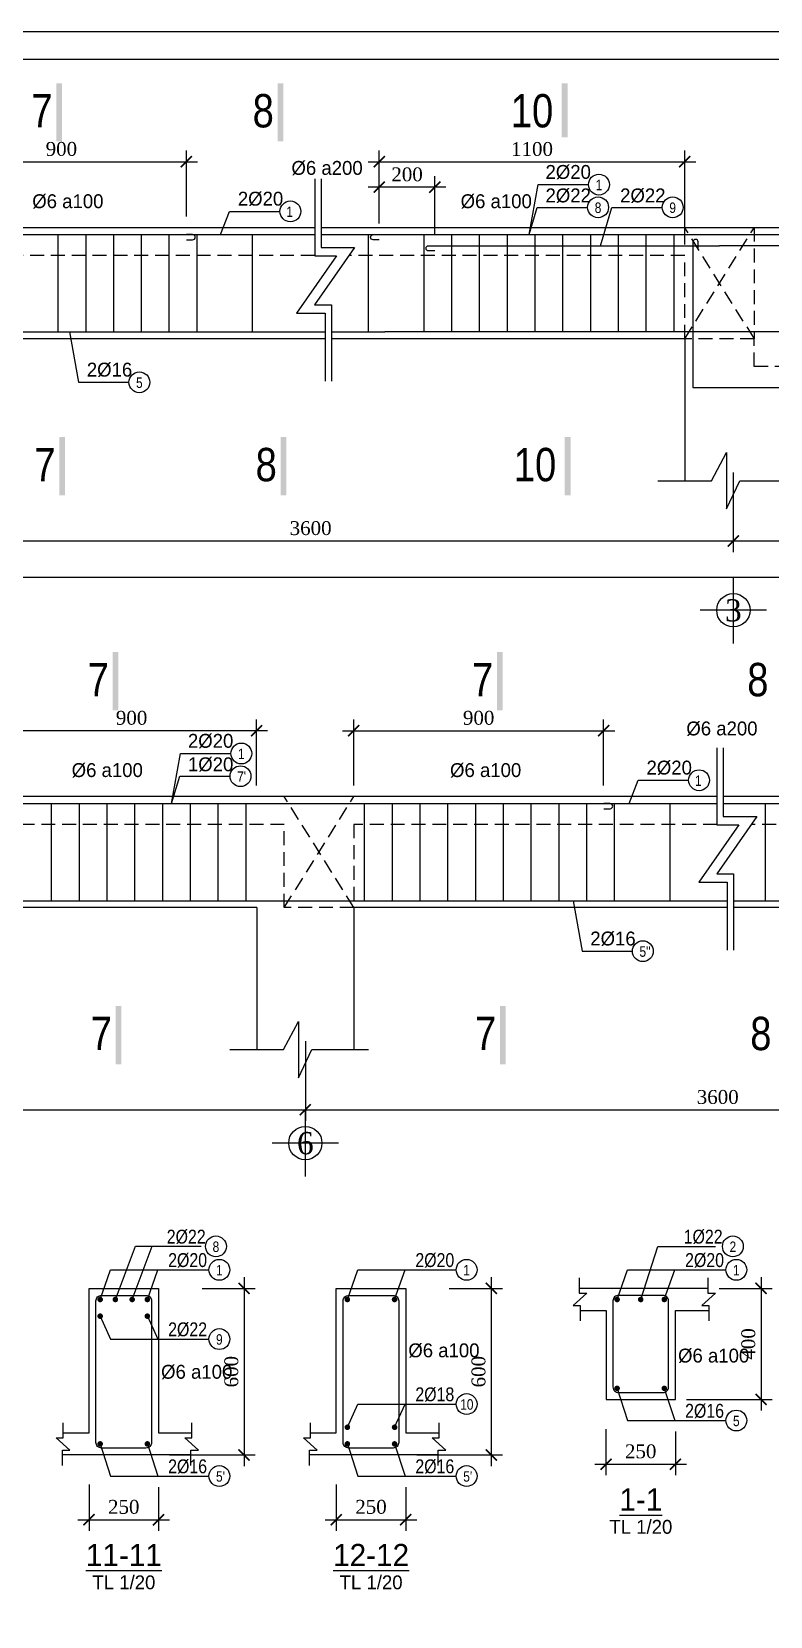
# Model space of a CAD drawing. Extents: x 394 to 4072, y -2056 to 755.
# Drawn here: x 2429.6 to 2562.6, y 467 to 752.3 of the extents above; entities that cross this region are included whole.
import ezdxf
from ezdxf.enums import TextEntityAlignment as Align

# ---------------------------------------------------------------- set-up
doc = ezdxf.new("R2010")
doc.units = 0
doc.header["$MEASUREMENT"] = 0
doc.linetypes.add('CENTER2', pattern=[1.125, 0.75, -0.125, 0.125, -0.125])
doc.linetypes.add('HIDDEN', pattern=[0.375, 0.25, -0.125])
doc.layers.get('0').update_dxf_attribs({"linetype": 'CONTINUOUS'})
doc.layers.get('DEFPOINTS').update_dxf_attribs({"linetype": 'CONTINUOUS'})
for name, color, linetype in [('cot', 8, 'CONTINUOUS'), ('DAI', 3, 'CONTINUOUS'), ('DIM', 1, 'CONTINUOUS'), ('DUT', 7, 'CENTER2'), ('MOTAAR', 1, 'CONTINUOUS'), ('TEXT', 7, 'CONTINUOUS'), ('THEP', 6, 'CONTINUOUS'), ('TU1', 9, 'CONTINUOUS'), ('TUONG', 7, 'CONTINUOUS')]:
    doc.layers.add(name, color=color, linetype=linetype)
doc.styles.add('DIM-NEW', font='')
doc.styles.add('style1', font='')
doc.styles.add('T1', font='romans.shx')
doc.styles.add('T2', font='')
doc.styles.get('DIM-NEW').set_extended_font_data('VNI-Helve-Condense')
doc.styles.get('style1').set_extended_font_data('VNI-Goudy')
doc.styles.get('T2').set_extended_font_data('VNI-Times')
doc.dimstyles.new('TL20', dxfattribs={"dimtxt": 2.5, "dimasz": 2, "dimexe": 2, "dimexo": 2, "dimgap": 1, "dimtad": 1, "dimdec": 0, "dimlfac": 20, "dimzin": 0, "dimdsep": 46, "dimtxsty": 'T2', "dimblk": 'ARCHTICK', "dimcen": 2.5, "dimdle": 2, "dimclrd": 1, "dimclre": 1, "dimclrt": 2, "dimadec": 0, "dimazin": 0, "dimtfac": 1, "dimtdec": 0, "dimtix": 1, "dimtofl": 0, "dimtmove": 0, "dimatfit": 0, "dimldrblk": 'ARCHTICK', "dimfxl": 1, "dimtolj": 1, "dimtzin": 0, "dimlwd": -1, "dimlwe": -1, "dimarcsym": 0})

# ---------------------------------------------------------------- blocks, each defined once
blk = doc.blocks.new('_ARCHTICK')
at = {"color": 0, "linetype": 'ByBlock', "const_width": 0.15}
blk.add_lwpolyline([(-0.5, -0.5), (0.5, 0.5)], dxfattribs=at)
blk = doc.blocks.new('*D39')
at = {"layer": 'cot', "color": 1, "transparency": 16777216}
for p, q in [((2532.97, 500.69), (2532.97, 492.36)), ((2545.47, 500.25), (2545.47, 492.36)), ((2530.97, 494.36), (2547.47, 494.36))]:
    blk.add_line(p, q, dxfattribs=at)
at = {"layer": 'DEFPOINTS', "color": 0, "transparency": 16777216}
for p in [(2532.97, 502.69), (2545.47, 502.25), (2545.47, 494.36)]:
    blk.add_point(p, dxfattribs=at)
at = {"layer": 'cot', "color": 1, "transparency": 16777216, "xscale": 2, "yscale": 2, "zscale": 2, "rotation": 180}
blk.add_blockref('_ARCHTICK', (2532.97, 494.36), dxfattribs=at)
at = {"layer": 'cot', "color": 1, "transparency": 16777216, "xscale": 2, "yscale": 2, "zscale": 2}
blk.add_blockref('_ARCHTICK', (2545.47, 494.36), dxfattribs=at)
at = {"layer": 'cot', "color": 2, "lineweight": -2, "transparency": 16777216, "insert": (2539.22, 496.66), "char_height": 2.5, "attachment_point": 5, "style": 'T2'}
blk.add_mtext('\\A1;250', dxfattribs=at)
blk = doc.blocks.new('*D37')
at = {"layer": 'cot', "color": 1, "transparency": 16777216}
for p, q in [((2560.89, 528.02), (2560.89, 504.02)), ((2553.33, 526.02), (2562.89, 526.02)), ((2547.47, 506.02), (2562.89, 506.02))]:
    blk.add_line(p, q, dxfattribs=at)
at = {"layer": 'DEFPOINTS', "color": 0, "transparency": 16777216}
for p in [(2551.33, 526.02), (2545.47, 506.02), (2560.89, 506.02)]:
    blk.add_point(p, dxfattribs=at)
at = {"layer": 'cot', "color": 1, "transparency": 16777216, "xscale": 2, "yscale": 2, "zscale": 2}
for p, rotation in [((2560.89, 526.02), 90), ((2560.89, 506.02), 270)]:
    blk.add_blockref('_ARCHTICK', p, dxfattribs=dict(at, rotation=rotation))
at = {"layer": 'cot', "color": 2, "lineweight": -2, "transparency": 16777216, "insert": (2558.61, 516.02), "char_height": 2.5, "attachment_point": 5, "rotation": 90, "style": 'T2'}
blk.add_mtext('\\A1;400', dxfattribs=at)
blk = doc.blocks.new('*D56')
at = {"layer": 'DEFPOINTS', "color": 0, "transparency": 16777216}
for p in [(2478.83, 572.51), (2627.35, 572.51), (2627.35, 558.18)]:
    blk.add_point(p, dxfattribs=at)
at = {"layer": 'TUONG', "color": 1, "transparency": 16777216}
for p, q in [((2478.83, 570.51), (2478.83, 556.18)), ((2627.35, 570.51), (2627.35, 556.18)), ((2476.83, 558.18), (2629.35, 558.18))]:
    blk.add_line(p, q, dxfattribs=at)
at = {"layer": 'TUONG', "color": 1, "transparency": 16777216, "xscale": 2, "yscale": 2, "zscale": 2, "rotation": 180}
blk.add_blockref('_ARCHTICK', (2478.83, 558.18), dxfattribs=at)
at = {"layer": 'TUONG', "color": 1, "transparency": 16777216, "xscale": 2, "yscale": 2, "zscale": 2}
blk.add_blockref('_ARCHTICK', (2627.35, 558.18), dxfattribs=at)
at = {"layer": 'TUONG', "color": 2, "transparency": 16777216, "insert": (2553.09, 560.47), "char_height": 2.5, "attachment_point": 5, "style": 'T2'}
blk.add_mtext('\\A1;3600', dxfattribs=at)
blk = doc.blocks.new('*D55')
at = {"layer": 'DEFPOINTS', "color": 0, "transparency": 16777216}
for p in [(2330.72, 572.51), (2478.83, 572.51), (2478.83, 558.18)]:
    blk.add_point(p, dxfattribs=at)
at = {"layer": 'TUONG', "color": 1, "transparency": 16777216}
for p, q in [((2330.72, 570.51), (2330.72, 556.18)), ((2478.83, 570.51), (2478.83, 556.18)), ((2328.72, 558.18), (2480.83, 558.18))]:
    blk.add_line(p, q, dxfattribs=at)
at = {"layer": 'TUONG', "color": 1, "transparency": 16777216, "xscale": 2, "yscale": 2, "zscale": 2, "rotation": 180}
blk.add_blockref('_ARCHTICK', (2330.72, 558.18), dxfattribs=at)
at = {"layer": 'TUONG', "color": 1, "transparency": 16777216, "xscale": 2, "yscale": 2, "zscale": 2}
blk.add_blockref('_ARCHTICK', (2478.83, 558.18), dxfattribs=at)
at = {"layer": 'TUONG', "color": 2, "transparency": 16777216, "insert": (2404.77, 560.47), "char_height": 2.5, "attachment_point": 5, "style": 'T2'}
blk.add_mtext('\\A1;3600', dxfattribs=at)
blk = doc.blocks.new('*D51')
at = {"layer": 'DEFPOINTS', "color": 0, "transparency": 16777216}
for p in [(2532.54, 626.45), (2487.54, 614.58), (2532.54, 614.58)]:
    blk.add_point(p, dxfattribs=at)
at = {"layer": 'TUONG', "color": 1, "transparency": 16777216}
for p, q in [((2487.54, 616.58), (2487.54, 628.45)), ((2532.54, 616.58), (2532.54, 628.45)), ((2485.54, 626.45), (2534.54, 626.45))]:
    blk.add_line(p, q, dxfattribs=at)
at = {"layer": 'TUONG', "color": 1, "transparency": 16777216, "xscale": 2, "yscale": 2, "zscale": 2, "rotation": 180}
blk.add_blockref('_ARCHTICK', (2487.54, 626.45), dxfattribs=at)
at = {"layer": 'TUONG', "color": 1, "transparency": 16777216, "xscale": 2, "yscale": 2, "zscale": 2}
blk.add_blockref('_ARCHTICK', (2532.54, 626.45), dxfattribs=at)
at = {"layer": 'TUONG', "color": 2, "transparency": 16777216, "insert": (2510.04, 628.75), "char_height": 2.5, "attachment_point": 5, "style": 'T2'}
blk.add_mtext('\\A1;900', dxfattribs=at)
blk = doc.blocks.new('*D50')
at = {"layer": 'DEFPOINTS', "color": 0, "transparency": 16777216}
for p in [(2425.04, 626.45), (2425.04, 614.58), (2470.04, 614.58)]:
    blk.add_point(p, dxfattribs=at)
at = {"layer": 'TUONG', "color": 1, "transparency": 16777216}
for p, q in [((2425.04, 616.58), (2425.04, 628.45)), ((2470.04, 616.58), (2470.04, 628.45)), ((2472.04, 626.45), (2423.04, 626.45))]:
    blk.add_line(p, q, dxfattribs=at)
at = {"layer": 'TUONG', "color": 1, "transparency": 16777216, "xscale": 2, "yscale": 2, "zscale": 2, "rotation": 180}
blk.add_blockref('_ARCHTICK', (2425.04, 626.45), dxfattribs=at)
at = {"layer": 'TUONG', "color": 1, "transparency": 16777216, "xscale": 2, "yscale": 2, "zscale": 2}
blk.add_blockref('_ARCHTICK', (2470.04, 626.45), dxfattribs=at)
at = {"layer": 'TUONG', "color": 2, "transparency": 16777216, "insert": (2447.54, 628.75), "char_height": 2.5, "attachment_point": 5, "style": 'T2'}
blk.add_mtext('\\A1;900', dxfattribs=at)
blk = doc.blocks.new('truc2')
at = {"layer": 'MOTAAR'}
for p, q in [((0, -15), (0, 0)), ((7.5, -7.5), (-7.5, -7.5))]:
    blk.add_line(p, q, dxfattribs=at)
blk.add_lwpolyline([(0, -3.5), (0, -1.84)], dxfattribs=at)
blk.add_circle((0, -7.5), 3.75, dxfattribs=at)
at = {"layer": 'TEXT', "style": 'T2'}
blk.add_attdef('1', text='', height=5, dxfattribs=at).set_placement((0, -7.5), align=Align.MIDDLE_CENTER)
blk = doc.blocks.new('*D81')
at = {"layer": 'DEFPOINTS', "color": 0, "transparency": 16777216}
for p in [(2261.42, 660.62), (2983.31, 660.62), (2983.31, 654.12)]:
    blk.add_point(p, dxfattribs=at)
at = {"layer": 'TUONG', "color": 1, "transparency": 16777216}
for p, q in [((2261.42, 658.62), (2261.42, 652.12)), ((2983.31, 658.62), (2983.31, 652.12)), ((2259.42, 654.12), (2985.31, 654.12))]:
    blk.add_line(p, q, dxfattribs=at)
at = {"layer": 'TUONG', "color": 1, "transparency": 16777216, "xscale": 2, "yscale": 2, "zscale": 2, "rotation": 180}
blk.add_blockref('_ARCHTICK', (2261.42, 654.12), dxfattribs=at)
at = {"layer": 'TUONG', "color": 1, "transparency": 16777216, "xscale": 2, "yscale": 2, "zscale": 2}
blk.add_blockref('_ARCHTICK', (2983.31, 654.12), dxfattribs=at)
at = {"layer": 'TUONG', "color": 2, "transparency": 16777216, "insert": (2622.37, 656.42), "char_height": 2.5, "attachment_point": 5, "style": 'T2'}
blk.add_mtext('\\A1;27600', dxfattribs=at)
blk = doc.blocks.new('*D78')
at = {"layer": 'DEFPOINTS', "color": 0, "transparency": 16777216}
for p in [(2555.9, 674.95), (2705.9, 674.95), (2705.9, 660.62)]:
    blk.add_point(p, dxfattribs=at)
at = {"layer": 'TUONG', "color": 1, "transparency": 16777216}
for p, q in [((2555.9, 672.95), (2555.9, 658.62)), ((2705.9, 672.95), (2705.9, 658.62)), ((2553.9, 660.62), (2707.9, 660.62))]:
    blk.add_line(p, q, dxfattribs=at)
at = {"layer": 'TUONG', "color": 1, "transparency": 16777216, "xscale": 2, "yscale": 2, "zscale": 2, "rotation": 180}
blk.add_blockref('_ARCHTICK', (2555.9, 660.62), dxfattribs=at)
at = {"layer": 'TUONG', "color": 1, "transparency": 16777216, "xscale": 2, "yscale": 2, "zscale": 2}
blk.add_blockref('_ARCHTICK', (2705.9, 660.62), dxfattribs=at)
at = {"layer": 'TUONG', "color": 2, "transparency": 16777216, "insert": (2630.9, 662.9), "char_height": 2.5, "attachment_point": 5, "style": 'T2'}
blk.add_mtext('\\A1;3000', dxfattribs=at)
blk = doc.blocks.new('*D77')
at = {"layer": 'DEFPOINTS', "color": 0, "transparency": 16777216}
for p in [(2403.65, 674.95), (2555.9, 674.95), (2555.9, 660.62)]:
    blk.add_point(p, dxfattribs=at)
at = {"layer": 'TUONG', "color": 1, "transparency": 16777216}
for p, q in [((2403.65, 672.95), (2403.65, 658.62)), ((2555.9, 672.95), (2555.9, 658.62)), ((2401.65, 660.62), (2557.9, 660.62))]:
    blk.add_line(p, q, dxfattribs=at)
at = {"layer": 'TUONG', "color": 1, "transparency": 16777216, "xscale": 2, "yscale": 2, "zscale": 2, "rotation": 180}
blk.add_blockref('_ARCHTICK', (2403.65, 660.62), dxfattribs=at)
at = {"layer": 'TUONG', "color": 1, "transparency": 16777216, "xscale": 2, "yscale": 2, "zscale": 2}
blk.add_blockref('_ARCHTICK', (2555.9, 660.62), dxfattribs=at)
at = {"layer": 'TUONG', "color": 2, "transparency": 16777216, "insert": (2479.78, 662.91), "char_height": 2.5, "attachment_point": 5, "style": 'T2'}
blk.add_mtext('\\A1;3600', dxfattribs=at)
blk = doc.blocks.new('*D62')
at = {"layer": 'DEFPOINTS', "color": 0, "transparency": 16777216}
for p in [(2492.15, 724.33), (2492.15, 715.77), (2502.15, 713.77)]:
    blk.add_point(p, dxfattribs=at)
at = {"layer": 'TUONG', "color": 1, "transparency": 16777216}
for p, q in [((2492.15, 717.77), (2492.15, 726.33)), ((2502.15, 715.77), (2502.15, 726.33)), ((2504.15, 724.33), (2490.15, 724.33))]:
    blk.add_line(p, q, dxfattribs=at)
at = {"layer": 'TUONG', "color": 1, "transparency": 16777216, "xscale": 2, "yscale": 2, "zscale": 2, "rotation": 180}
blk.add_blockref('_ARCHTICK', (2492.15, 724.33), dxfattribs=at)
at = {"layer": 'TUONG', "color": 1, "transparency": 16777216, "xscale": 2, "yscale": 2, "zscale": 2}
blk.add_blockref('_ARCHTICK', (2502.15, 724.33), dxfattribs=at)
at = {"layer": 'TUONG', "color": 2, "transparency": 16777216, "insert": (2497.15, 726.61), "char_height": 2.5, "attachment_point": 5, "style": 'T2'}
blk.add_mtext('\\A1;200', dxfattribs=at)
blk = doc.blocks.new('*D61')
at = {"layer": 'DEFPOINTS', "color": 0, "transparency": 16777216}
for p in [(2547.15, 728.9), (2492.15, 715.77), (2547.15, 712.02)]:
    blk.add_point(p, dxfattribs=at)
at = {"layer": 'TUONG', "color": 1, "transparency": 16777216}
for p, q in [((2492.15, 717.77), (2492.15, 730.9)), ((2547.15, 714.02), (2547.15, 730.9)), ((2490.15, 728.9), (2549.15, 728.9))]:
    blk.add_line(p, q, dxfattribs=at)
at = {"layer": 'TUONG', "color": 1, "transparency": 16777216, "xscale": 2, "yscale": 2, "zscale": 2, "rotation": 180}
blk.add_blockref('_ARCHTICK', (2492.15, 728.9), dxfattribs=at)
at = {"layer": 'TUONG', "color": 1, "transparency": 16777216, "xscale": 2, "yscale": 2, "zscale": 2}
blk.add_blockref('_ARCHTICK', (2547.15, 728.9), dxfattribs=at)
at = {"layer": 'TUONG', "color": 2, "transparency": 16777216, "insert": (2519.65, 731.18), "char_height": 2.5, "attachment_point": 5, "style": 'T2'}
blk.add_mtext('\\A1;1100', dxfattribs=at)
blk = doc.blocks.new('*D60')
at = {"layer": 'DEFPOINTS', "color": 0, "transparency": 16777216}
for p in [(2457.4, 728.9), (2412.4, 717.02), (2457.4, 717.02)]:
    blk.add_point(p, dxfattribs=at)
at = {"layer": 'TUONG', "color": 1, "transparency": 16777216}
for p, q in [((2412.4, 719.02), (2412.4, 730.9)), ((2457.4, 719.02), (2457.4, 730.9)), ((2410.4, 728.9), (2459.4, 728.9))]:
    blk.add_line(p, q, dxfattribs=at)
at = {"layer": 'TUONG', "color": 1, "transparency": 16777216, "xscale": 2, "yscale": 2, "zscale": 2, "rotation": 180}
blk.add_blockref('_ARCHTICK', (2412.4, 728.9), dxfattribs=at)
at = {"layer": 'TUONG', "color": 1, "transparency": 16777216, "xscale": 2, "yscale": 2, "zscale": 2}
blk.add_blockref('_ARCHTICK', (2457.4, 728.9), dxfattribs=at)
at = {"layer": 'TUONG', "color": 2, "transparency": 16777216, "insert": (2434.9, 731.19), "char_height": 2.5, "attachment_point": 5, "style": 'T2'}
blk.add_mtext('\\A1;900', dxfattribs=at)
blk = doc.blocks.new('*D87')
at = {"layer": 'cot', "color": 1, "transparency": 16777216}
for p, q in [((2439.88, 490.69), (2439.88, 482.36)), ((2452.38, 490.25), (2452.38, 482.36)), ((2437.88, 484.36), (2454.38, 484.36))]:
    blk.add_line(p, q, dxfattribs=at)
at = {"layer": 'DEFPOINTS', "color": 0, "transparency": 16777216}
for p in [(2439.88, 492.69), (2452.38, 492.25), (2452.38, 484.36)]:
    blk.add_point(p, dxfattribs=at)
at = {"layer": 'cot', "color": 1, "transparency": 16777216, "xscale": 2, "yscale": 2, "zscale": 2, "rotation": 180}
blk.add_blockref('_ARCHTICK', (2439.88, 484.36), dxfattribs=at)
at = {"layer": 'cot', "color": 1, "transparency": 16777216, "xscale": 2, "yscale": 2, "zscale": 2}
blk.add_blockref('_ARCHTICK', (2452.38, 484.36), dxfattribs=at)
at = {"layer": 'cot', "color": 2, "lineweight": -2, "transparency": 16777216, "insert": (2446.13, 486.66), "char_height": 2.5, "attachment_point": 5, "style": 'T2'}
blk.add_mtext('\\A1;250', dxfattribs=at)
blk = doc.blocks.new('*D86')
at = {"layer": 'cot', "color": 1, "transparency": 16777216}
for p, q in [((2467.8, 528.02), (2467.8, 494.02)), ((2460.24, 526.02), (2469.8, 526.02)), ((2454.38, 496.02), (2469.8, 496.02))]:
    blk.add_line(p, q, dxfattribs=at)
at = {"layer": 'DEFPOINTS', "color": 0, "transparency": 16777216}
for p in [(2458.24, 526.02), (2452.38, 496.02), (2467.8, 496.02)]:
    blk.add_point(p, dxfattribs=at)
at = {"layer": 'cot', "color": 1, "transparency": 16777216, "xscale": 2, "yscale": 2, "zscale": 2}
for p, rotation in [((2467.8, 526.02), 90), ((2467.8, 496.02), 270)]:
    blk.add_blockref('_ARCHTICK', p, dxfattribs=dict(at, rotation=rotation))
at = {"layer": 'cot', "color": 2, "lineweight": -2, "transparency": 16777216, "insert": (2465.51, 511.02), "char_height": 2.5, "attachment_point": 5, "rotation": 90, "style": 'T2'}
blk.add_mtext('\\A1;600', dxfattribs=at)
blk = doc.blocks.new('*D85')
at = {"layer": 'cot', "color": 1, "transparency": 16777216}
for p, q in [((2512.32, 528.02), (2512.32, 494.02)), ((2504.75, 526.02), (2514.32, 526.02)), ((2498.9, 496.02), (2514.32, 496.02))]:
    blk.add_line(p, q, dxfattribs=at)
at = {"layer": 'DEFPOINTS', "color": 0, "transparency": 16777216}
for p in [(2502.75, 526.02), (2496.9, 496.02), (2512.32, 496.02)]:
    blk.add_point(p, dxfattribs=at)
at = {"layer": 'cot', "color": 1, "transparency": 16777216, "xscale": 2, "yscale": 2, "zscale": 2}
for p, rotation in [((2512.32, 526.02), 90), ((2512.32, 496.02), 270)]:
    blk.add_blockref('_ARCHTICK', p, dxfattribs=dict(at, rotation=rotation))
at = {"layer": 'cot', "color": 2, "lineweight": -2, "transparency": 16777216, "insert": (2510.02, 511.02), "char_height": 2.5, "attachment_point": 5, "rotation": 90, "style": 'T2'}
blk.add_mtext('\\A1;600', dxfattribs=at)
blk = doc.blocks.new('*D84')
at = {"layer": 'cot', "color": 1, "transparency": 16777216}
for p, q in [((2484.4, 490.69), (2484.4, 482.36)), ((2496.9, 490.25), (2496.9, 482.36)), ((2482.4, 484.36), (2498.9, 484.36))]:
    blk.add_line(p, q, dxfattribs=at)
at = {"layer": 'DEFPOINTS', "color": 0, "transparency": 16777216}
for p in [(2484.4, 492.69), (2496.9, 492.25), (2496.9, 484.36)]:
    blk.add_point(p, dxfattribs=at)
at = {"layer": 'cot', "color": 1, "transparency": 16777216, "xscale": 2, "yscale": 2, "zscale": 2, "rotation": 180}
blk.add_blockref('_ARCHTICK', (2484.4, 484.36), dxfattribs=at)
at = {"layer": 'cot', "color": 1, "transparency": 16777216, "xscale": 2, "yscale": 2, "zscale": 2}
blk.add_blockref('_ARCHTICK', (2496.9, 484.36), dxfattribs=at)
at = {"layer": 'cot', "color": 2, "lineweight": -2, "transparency": 16777216, "insert": (2490.65, 486.66), "char_height": 2.5, "attachment_point": 5, "style": 'T2'}
blk.add_mtext('\\A1;250', dxfattribs=at)

msp = doc.modelspace()

# ---------------------------------------------------------------- linework, layer by layer
at = {"layer": 'cot', "lineweight": -2, "ltscale": 10}
for points in [[(2444.619, 524.017), (2448.233, 533.593), (2460.051, 533.593)], [(2447.645, 524.017), (2451.259, 533.593)], [(2539.224, 524.017), (2542.296, 533.585), (2552.698, 533.585)], [(2441.882, 524.017), (2443.76, 529.365), (2461.474, 529.365)], [(2450.382, 524.017), (2452.26, 529.365)], [(2486.4, 524.017), (2488.279, 529.365), (2505.993, 529.365)], [(2494.9, 524.017), (2496.779, 529.365)], [(2534.974, 524.017), (2536.852, 529.365), (2554.566, 529.365)], [(2543.474, 524.017), (2545.352, 529.365)], [(2441.882, 521.017), (2443.76, 516.891), (2461.474, 516.891)], [(2450.382, 521.017), (2452.26, 516.891)], [(2534.974, 508.017), (2536.852, 502.222), (2554.566, 502.222)], [(2543.474, 508.017), (2545.352, 502.222)], [(2486.4, 501.017), (2488.279, 505.19), (2505.993, 505.19)], [(2494.9, 501.017), (2496.779, 505.19)], [(2441.882, 498.017), (2443.76, 492.222), (2461.474, 492.222)], [(2450.382, 498.017), (2452.26, 492.222)], [(2486.4, 498.017), (2488.279, 492.222), (2505.993, 492.222)], [(2494.9, 498.017), (2496.779, 492.222)]]:
    msp.add_lwpolyline(points, dxfattribs=at)
at = {"layer": 'DAI'}
for p, q in [((2434.335, 698.274), (2434.335, 715.774)), ((2439.335, 698.274), (2439.335, 715.774)), ((2444.335, 698.274), (2444.335, 715.774)), ((2449.335, 698.274), (2449.335, 715.774)), ((2454.335, 698.274), (2454.335, 715.774)), ((2459.335, 698.274), (2459.335, 715.774)), ((2469.335, 698.274), (2469.335, 715.774)), ((2490.219, 698.274), (2490.219, 715.774)), ((2500.219, 698.274), (2500.219, 715.774)), ((2505.219, 698.274), (2505.219, 715.774)), ((2510.219, 698.274), (2510.219, 715.774)), ((2515.219, 698.274), (2515.219, 715.774)), ((2520.219, 698.274), (2520.219, 715.774)), ((2525.219, 698.274), (2525.219, 715.774)), ((2530.219, 698.274), (2530.219, 715.774)), ((2535.219, 698.274), (2535.219, 715.774)), ((2540.219, 698.274), (2540.219, 715.774)), ((2545.219, 698.274), (2545.219, 715.774)), ((2433.144, 595.832), (2433.144, 613.332)), ((2438.144, 595.832), (2438.144, 613.332)), ((2443.144, 595.832), (2443.144, 613.332)), ((2448.144, 595.832), (2448.144, 613.332)), ((2453.144, 595.832), (2453.144, 613.332)), ((2458.144, 595.832), (2458.144, 613.332)), ((2463.144, 595.832), (2463.144, 613.332)), ((2468.144, 595.832), (2468.144, 613.332)), ((2489.513, 595.832), (2489.513, 613.332)), ((2494.513, 595.832), (2494.513, 613.332)), ((2499.513, 595.832), (2499.513, 613.332)), ((2504.513, 595.832), (2504.513, 613.332)), ((2509.513, 595.832), (2509.513, 613.332)), ((2514.513, 595.832), (2514.513, 613.332)), ((2519.513, 595.832), (2519.513, 613.332)), ((2524.513, 595.832), (2524.513, 613.332)), ((2529.513, 595.832), (2529.513, 613.332)), ((2534.513, 595.832), (2534.513, 613.332)), ((2544.513, 595.832), (2544.513, 613.332)), ((2561.665, 595.832), (2561.665, 613.332))]:
    msp.add_line(p, q, dxfattribs=at)
for points in [[(2451.132, 498.267, -0.4142136), (2450.132, 497.267), (2442.132, 497.267, -0.4142136), (2441.132, 498.267), (2441.132, 523.767, -0.4142136), (2442.132, 524.767), (2450.132, 524.767, -0.4142136), (2451.132, 523.767)], [(2495.65, 498.267, -0.4142136), (2494.65, 497.267), (2486.65, 497.267, -0.4142136), (2485.65, 498.267), (2485.65, 523.767, -0.4142136), (2486.65, 524.767), (2494.65, 524.767, -0.4142136), (2495.65, 523.767)], [(2544.224, 523.767, 0.4142136), (2543.224, 524.767), (2535.224, 524.767, 0.4142136), (2534.224, 523.767), (2534.224, 508.267, 0.4142136), (2535.224, 507.267), (2543.224, 507.267, 0.4142136), (2544.224, 508.267)]]:
    msp.add_lwpolyline(points, format="xyb", close=True, dxfattribs=at)
at = {"layer": 'DUT', "linetype": 'HIDDEN', "ltscale": 10}
for p, q in [((2559.692, 697.024), (2547.154, 717.024)), ((2547.154, 697.024), (2559.654, 717.024)), ((2487.579, 594.582), (2475.041, 614.582)), ((2475.041, 594.582), (2487.541, 614.582))]:
    msp.add_line(p, q, dxfattribs=at)
for points in [[(2559.654, 717.024), (2559.654, 697.024), (2547.154, 697.024), (2547.154, 712.024), (2486.703, 712.024)], [(2480.528, 712.024), (2407.401, 712.024), (2407.401, 697.024), (2394.901, 697.024), (2394.901, 712.024), (2366.151, 712.024), (2366.151, 702.024), (2358.651, 702.024), (2358.651, 712.024), (2336.697, 712.024)], [(2852.116, 697.024), (2852.116, 692.024), (2710.904, 692.024), (2710.904, 702.024), (2700.904, 702.024), (2700.904, 692.024), (2559.654, 692.024), (2559.654, 697.084)], [(2552.952, 609.582), (2487.541, 609.582), (2487.541, 594.582), (2475.041, 594.582), (2475.041, 609.582), (2411.034, 609.582)], [(2700.983, 609.582), (2636.062, 609.582), (2636.062, 594.582), (2623.562, 594.582), (2623.562, 609.582), (2589.849, 609.582), (2589.849, 599.582), (2582.349, 599.582), (2582.349, 609.582), (2559.127, 609.582)]]:
    msp.add_lwpolyline(points, dxfattribs=at)
at = {"layer": 'TEXT', "ltscale": 10}
msp.add_lwpolyline([(2235.669, 158.319), (3076.669, 158.319), (3076.669, 752.319), (2235.669, 752.319)], close=True, dxfattribs=at)
for points in [[(2433.971, 732.546), (2435.021, 732.546), (2433.971, 743.046), (2435.021, 743.046)], [(2473.83, 732.546), (2474.88, 732.546), (2473.83, 743.046), (2474.88, 743.046)], [(2524.99, 733.288), (2526.04, 733.288), (2524.99, 743.046), (2526.04, 743.046)], [(2434.51, 668.824), (2435.56, 668.824), (2434.51, 679.324), (2435.56, 679.324)], [(2474.369, 668.824), (2475.419, 668.824), (2474.369, 679.324), (2475.419, 679.324)], [(2525.53, 668.824), (2526.58, 668.824), (2525.53, 679.324), (2526.58, 679.324)], [(2444.133, 630.104), (2445.183, 630.104), (2444.133, 640.604), (2445.183, 640.604)], [(2513.318, 630.104), (2514.368, 630.104), (2513.318, 640.604), (2514.368, 640.604)], [(2444.672, 566.382), (2445.722, 566.382), (2444.672, 576.882), (2445.722, 576.882)], [(2513.858, 566.382), (2514.908, 566.382), (2513.858, 576.882), (2514.908, 576.882)]]:
    msp.add_trace(points, dxfattribs=at)
at = {"layer": 'THEP', "ltscale": 10}
msp.add_lwpolyline([(2240.669, 163.319), (3071.669, 163.319), (3071.669, 747.319), (2240.669, 747.319)], close=True, dxfattribs=at)
for points in [[(2331.668, 715.774), (2480.528, 715.774)], [(2481.675, 715.774), (2952.263, 715.774)], [(2502.154, 713.774), (2553.404, 713.774)], [(2644.654, 713.774), (2553.404, 713.774)], [(2333.51, 698.274), (2339.53, 698.274), (2482.37, 698.274)], [(2483.517, 698.274), (2493.144, 698.274)], [(2589.682, 698.274), (2517.574, 698.274), (2493.144, 698.274)], [(2406.005, 613.332), (2552.952, 613.332)], [(2554.099, 613.332), (2604.133, 613.332)], [(2407.847, 595.832), (2554.794, 595.832)], [(2555.941, 595.832), (2702.825, 595.832)]]:
    msp.add_lwpolyline(points, dxfattribs=at)
for points in [[(2457.401, 714.836), (2458.528, 714.836, 1), (2458.528, 715.774), (2457.401, 715.774)], [(2492.154, 714.836), (2491.027, 714.836, -1), (2491.027, 715.774), (2492.154, 715.774)], [(2502.154, 712.836), (2501.027, 712.836, -1), (2501.027, 713.774), (2502.154, 713.774)], [(2549.567, 713.322), (2549.567, 714.45, 1), (2548.63, 714.45), (2548.63, 713.043), (2548.63, 688.274), (2589.349, 688.274), (2705.904, 688.274)], [(2532.579, 612.394), (2533.706, 612.394, 1), (2533.706, 613.332), (2532.579, 613.332)]]:
    msp.add_lwpolyline(points, format="xyb", dxfattribs=at)
at = {"layer": 'THEP', "const_width": 0.5}
for points in [[(2441.632, 524.017, 1), (2442.132, 524.017, 1)], [(2444.869, 524.017, -1), (2444.369, 524.017, -1)], [(2447.395, 524.017, 1), (2447.895, 524.017, 1)], [(2450.632, 524.017, -1), (2450.132, 524.017, -1)], [(2486.15, 524.017, 1), (2486.65, 524.017, 1)], [(2495.15, 524.017, -1), (2494.65, 524.017, -1)], [(2534.724, 524.017, 1), (2535.224, 524.017, 1)], [(2539.474, 524.017, -1), (2538.974, 524.017, -1)], [(2543.724, 524.017, -1), (2543.224, 524.017, -1)], [(2441.632, 521.017, 1), (2442.132, 521.017, 1)], [(2450.632, 521.017, -1), (2450.132, 521.017, -1)], [(2534.724, 508.017, -1), (2535.224, 508.017, -1)], [(2543.724, 508.017, 1), (2543.224, 508.017, 1)], [(2486.15, 501.017, -1), (2486.65, 501.017, -1)], [(2495.15, 501.017, 1), (2494.65, 501.017, 1)], [(2441.632, 498.017, -1), (2442.132, 498.017, -1)], [(2450.632, 498.017, 1), (2450.132, 498.017, 1)], [(2486.15, 498.017, -1), (2486.65, 498.017, -1)], [(2495.15, 498.017, 1), (2494.65, 498.017, 1)]]:
    msp.add_lwpolyline(points, format="xyb", close=True, dxfattribs=at)
at = {"layer": 'TU1', "lineweight": -2, "ltscale": 10}
for points in [[(2519.134, 715.774), (2520.75, 724.781), (2529.825, 724.781)], [(2463.57, 715.774), (2465.186, 719.963), (2474.261, 719.963)], [(2519.134, 715.774), (2520.595, 720.69), (2529.67, 720.69)], [(2531.978, 713.774), (2534.033, 720.69), (2543.108, 720.69)], [(2436.377, 698.274), (2437.993, 689.183), (2447.068, 689.183)], [(2454.742, 613.332), (2456.358, 622.339), (2465.433, 622.339)], [(2454.742, 613.332), (2456.203, 618.248), (2465.278, 618.248)], [(2537.165, 613.332), (2538.781, 617.521), (2547.856, 617.521)], [(2527.036, 595.832), (2528.652, 586.741), (2537.728, 586.741)]]:
    msp.add_lwpolyline(points, dxfattribs=at)
at = {"layer": 'TU1'}
for points in [[(2528.166, 527.891), (2528.166, 525.173), (2529.526, 525.173), (2527.059, 522.918), (2528.321, 522.918), (2528.321, 520.205)], [(2551.328, 527.891), (2551.328, 525.173), (2552.688, 525.173), (2550.222, 522.918), (2551.484, 522.918), (2551.484, 520.205)], [(2435.073, 494.142), (2435.073, 496.86), (2436.433, 496.86), (2433.967, 499.115), (2435.229, 499.115), (2435.229, 501.829)], [(2458.236, 494.142), (2458.236, 496.86), (2459.596, 496.86), (2457.129, 499.115), (2458.392, 499.115), (2458.392, 501.829)], [(2479.592, 494.142), (2479.592, 496.86), (2480.952, 496.86), (2478.486, 499.115), (2479.748, 499.115), (2479.748, 501.829)], [(2502.755, 494.142), (2502.755, 496.86), (2504.115, 496.86), (2501.648, 499.115), (2502.91, 499.115), (2502.91, 501.829)]]:
    msp.add_lwpolyline(points, dxfattribs=at)
at = {"layer": 'TU1', "ltscale": 10}
for centre in [(2531.7, 724.781), (2531.545, 720.69), (2544.983, 720.69), (2476.136, 719.963), (2448.943, 689.183), (2467.308, 622.339), (2467.153, 618.248), (2549.731, 617.521), (2539.603, 586.741), (2462.731, 533.585), (2555.823, 533.585), (2463.349, 529.365), (2507.868, 529.365), (2556.441, 529.365), (2463.349, 516.891), (2507.868, 505.19), (2556.441, 502.222), (2463.349, 492.222), (2507.868, 492.222)]:
    msp.add_circle(centre, 1.875, dxfattribs=at)
at = {"layer": 'TUONG'}
for p, q in [((2480.528, 717.024), (2331.668, 717.024)), ((2952.263, 717.024), (2481.675, 717.024)), ((2482.37, 697.024), (2412.401, 697.024)), ((2547.154, 697.024), (2483.517, 697.024)), ((2547.154, 697.024), (2547.154, 671.465)), ((2552.952, 614.582), (2406.005, 614.582)), ((2700.983, 614.582), (2554.099, 614.582)), ((2470.079, 594.582), (2407.847, 594.582)), ((2470.079, 594.582), (2470.079, 569.023)), ((2487.579, 594.582), (2487.579, 569.023)), ((2554.794, 594.582), (2487.579, 594.582)), ((2618.599, 594.582), (2555.941, 594.582))]:
    msp.add_line(p, q, dxfattribs=at)
for points in [[(2480.528, 725.805), (2480.528, 711.951), (2484.444, 711.951), (2477.237, 701.616), (2482.37, 701.616), (2482.37, 689.363)], [(2481.675, 725.805), (2481.675, 713.451), (2487.699, 713.451), (2480.491, 703.116), (2483.517, 703.116), (2483.517, 689.363)], [(2542.32, 671.465), (2551.988, 671.465), (2554.643, 676.548), (2554.643, 666.382), (2557.077, 671.465), (2567.29, 671.465)], [(2552.952, 623.363), (2552.952, 609.509), (2556.868, 609.509), (2549.661, 599.174), (2554.794, 599.174), (2554.794, 586.921)], [(2554.099, 623.363), (2554.099, 611.009), (2560.123, 611.009), (2552.915, 600.674), (2555.941, 600.674), (2555.941, 586.921)], [(2465.244, 569.023), (2474.913, 569.023), (2477.568, 574.106), (2477.568, 563.94), (2480.002, 569.023), (2490.215, 569.023)], [(2435.268, 500.017), (2439.882, 500.017), (2439.882, 526.017), (2452.382, 526.017), (2452.382, 500.017), (2458.431, 500.017)], [(2479.787, 500.017), (2484.4, 500.017), (2484.4, 526.017), (2496.9, 526.017), (2496.9, 500.017), (2502.949, 500.017)], [(2551.328, 526.017), (2528.166, 526.017)], [(2528.36, 522.017), (2532.974, 522.017), (2532.974, 506.017), (2545.474, 506.017), (2545.474, 522.017), (2551.523, 522.017)], [(2458.236, 496.017), (2435.073, 496.017)], [(2502.755, 496.017), (2479.592, 496.017)]]:
    msp.add_lwpolyline(points, dxfattribs=at)

# ---------------------------------------------------------------- block references
at = {"layer": 'DIM', "ltscale": 10, "xscale": 0.8000000000000002, "yscale": 0.8000000000000002, "zscale": 0.8000000000000002}
for p, values in [((2555.904, 654.125), {'1': '3'}), ((2478.829, 558.175), {'1': '6'})]:
    msp.add_blockref('truc2', p, dxfattribs=at).add_auto_attribs(values)

# ---------------------------------------------------------------- texts
at = {"layer": 'TEXT', "ltscale": 10}
for s, height, style, p in [('7', 6, 'DIM-NEW', (2429.477, 735.087)), ('8', 6, 'DIM-NEW', (2469.336, 735.087)), ('10', 6, 'DIM-NEW', (2515.831, 735.087)), ('%%2546 a200', 2.5, 'style1', (2476.331, 726.54)), ('2%%25420', 2.5, 'style1', (2522.076, 725.812)), ('1', 1.875, 'DIM-NEW', (2531.098, 723.774)), ('%%2546 a100', 2.5, 'style1', (2429.653, 720.542)), ('2%%25420', 2.5, 'style1', (2466.672, 720.995)), ('%%2546 a100', 2.5, 'style1', (2506.792, 720.542)), ('2%%25422', 2.5, 'style1', (2522.076, 721.585)), ('2%%25422', 2.5, 'style1', (2535.514, 721.585)), ('1', 1.875, 'DIM-NEW', (2475.405, 718.957)), ('8', 1.875, 'DIM-NEW', (2530.943, 719.684)), ('9', 1.875, 'DIM-NEW', (2544.381, 719.684)), ('2%%25416', 2.5, 'style1', (2439.479, 690.214)), ('5', 1.875, 'DIM-NEW', (2448.341, 688.176)), ('7', 6, 'DIM-NEW', (2430.017, 671.365)), ('8', 6, 'DIM-NEW', (2469.876, 671.365)), ('10', 6, 'DIM-NEW', (2516.371, 671.365)), ('7', 6, 'DIM-NEW', (2439.639, 632.645)), ('7', 6, 'DIM-NEW', (2508.825, 632.645)), ('8', 6, 'DIM-NEW', (2558.403, 632.645)), ('%%2546 a200', 2.5, 'style1', (2547.44, 625.6)), ('2%%25420', 2.5, 'style1', (2457.684, 623.37)), ('1', 1.875, 'DIM-NEW', (2466.706, 621.332)), ('%%2546 a100', 2.5, 'style1', (2436.75, 618.1)), ('1%%25420', 2.5, 'style1', (2457.684, 619.143)), ('%%2546 a100', 2.5, 'style1', (2504.887, 618.1)), ('2%%25420', 2.5, 'style1', (2540.267, 618.553)), ("7'", 1.875, 'DIM-NEW', (2466.551, 617.242)), ('1', 1.875, 'DIM-NEW', (2549, 616.515)), ('2%%25416', 2.5, 'style1', (2530.138, 587.772)), ("5''", 1.875, 'DIM-NEW', (2539.001, 585.734)), ('7', 6, 'DIM-NEW', (2440.179, 568.923)), ('7', 6, 'DIM-NEW', (2509.364, 568.923)), ('8', 6, 'DIM-NEW', (2558.942, 568.923)), ('8', 1.875, 'DIM-NEW', (2462.129, 532.578)), ('2', 1.875, 'DIM-NEW', (2555.221, 532.578)), ('1', 1.875, 'DIM-NEW', (2462.747, 528.358)), ('1', 1.875, 'DIM-NEW', (2507.266, 528.358)), ('1', 1.875, 'DIM-NEW', (2555.839, 528.358)), ('9', 1.875, 'DIM-NEW', (2462.747, 515.885)), ('%%2546 a100', 2.5, 'style1', (2497.372, 513.61)), ('%%2546 a100', 2.5, 'style1', (2545.945, 512.669)), ('%%2546 a100', 2.5, 'style1', (2452.853, 509.749)), ('10', 1.875, 'DIM-NEW', (2506.713, 504.184)), ('5', 1.875, 'DIM-NEW', (2555.839, 501.216)), ("5'", 1.875, 'DIM-NEW', (2462.747, 491.216)), ("5'", 1.875, 'DIM-NEW', (2507.266, 491.216))]:
    msp.add_text(s, height=height, dxfattribs=dict(at, style=style)).set_placement(p)
at = {"layer": 'TEXT', "style": 'DIM-NEW'}
for s, p in [('2%%25422', (2453.872, 534.085)), ('1%%25422', (2546.964, 534.085)), ('2%%25420', (2454.123, 529.865)), ('2%%25420', (2498.641, 529.865)), ('2%%25420', (2547.215, 529.865)), ('2%%25422', (2454.123, 517.391)), ('2%%25418', (2498.641, 505.69)), ('2%%25416', (2547.215, 502.722)), ('2%%25416', (2454.123, 492.722)), ('2%%25416', (2498.641, 492.722))]:
    e = msp.add_text(s, height=2.5, dxfattribs=at)
    e.set_placement(p)
    e.dxf.unprotected_set("ltscale", 0)
at = {"layer": 'TEXT', "char_height": 4, "attachment_point": 5, "line_spacing_factor": 0.85, "style": 'T1'}
for s, insert, width in [('{\\fVNI-Aptima|b0|i0|c0|p2;\\L1-1\\P\\H0.625x;\\lTL 1/20}', (2539.246, 485.898), 12), ('{\\fVNI-Aptima|b0|i0|c0|p2;\\L11-11\\P\\H0.625x;\\lTL 1/20}', (2446.154, 475.898), 15.07692), ('{\\fVNI-Aptima|b0|i0|c0|p2;\\L12-12\\P\\H0.625x;\\lTL 1/20}', (2490.673, 475.898), 12)]:
    msp.add_mtext(s, dxfattribs=dict(at, insert=insert, width=width))

# ---------------------------------------------------------------- dimensions: what is measured, and where the dimension line sits
at = {"layer": 'cot', "lineweight": -2, "ltscale": 10}
for base, p1, p2, picture, middle in [((2467.8, 496.017), (2458.236, 526.017), (2452.382, 496.017), '*D86', (2465.505, 511.017)), ((2512.318, 496.017), (2502.755, 526.017), (2496.9, 496.017), '*D85', (2510.024, 511.017)), ((2560.892, 506.017), (2551.328, 526.017), (2545.474, 506.017), '*D37', (2558.612, 516.017))]:
    dim = msp.add_linear_dim(base=base, p1=p1, p2=p2, angle=90, dimstyle='TL20', dxfattribs=at)
    dim.commit()
    dim.dimension.update_dxf_attribs({"geometry": picture, "text_midpoint": middle})
for base, p1, p2, picture, middle in [((2545.474, 494.362), (2532.974, 502.692), (2545.474, 502.246), '*D39', (2539.224, 496.662)), ((2452.382, 484.362), (2439.882, 492.692), (2452.382, 492.246), '*D87', (2446.132, 486.662)), ((2496.9, 484.362), (2484.4, 492.692), (2496.9, 492.246), '*D84', (2490.65, 486.662))]:
    dim = msp.add_linear_dim(base=base, p1=p1, p2=p2, dimstyle='TL20', dxfattribs=at)
    dim.commit()
    dim.dimension.update_dxf_attribs({"geometry": picture, "text_midpoint": middle})
at = {"layer": 'TUONG'}
for base, p1, p2, picture, middle in [((2457.401, 728.896), (2412.401, 717.024), (2457.401, 717.024), '*D60', (2434.901, 731.19)), ((2547.154, 728.896), (2492.154, 715.774), (2547.154, 712.024), '*D61', (2519.654, 731.176)), ((2492.154, 724.328), (2502.154, 713.774), (2492.154, 715.774), '*D62', (2497.154, 726.607)), ((2532.541, 626.454), (2487.541, 614.582), (2532.541, 614.582), '*D51', (2510.041, 628.748))]:
    dim = msp.add_linear_dim(base=base, p1=p1, p2=p2, dimstyle='TL20', dxfattribs=at)
    dim.commit()
    dim.dimension.update_dxf_attribs({"geometry": picture, "text_midpoint": middle})
for base, p1, p2, picture, middle in [((2555.904, 660.617), (2403.651, 674.95), (2555.904, 674.95), '*D77', (2479.777, 662.912)), ((2478.829, 558.175), (2330.721, 572.508), (2478.829, 572.508), '*D55', (2404.775, 560.47)), ((2627.349, 558.175), (2478.829, 572.508), (2627.349, 572.508), '*D56', (2553.089, 560.47))]:
    dim = msp.add_linear_dim(base=base, p1=p1, p2=p2, text='3600', dimstyle='TL20', override={"dimtmove": 1}, dxfattribs=at)
    dim.commit()
    dim.dimension.update_dxf_attribs({"geometry": picture, "text_midpoint": middle})
dim = msp.add_linear_dim(base=(2705.904, 660.617), p1=(2555.904, 674.95), p2=(2705.904, 674.95), dimstyle='TL20', override={"dimtmove": 1}, dxfattribs=at)
dim.commit()
dim.dimension.update_dxf_attribs({"geometry": '*D78', "text_midpoint": (2630.904, 662.897)})
dim = msp.add_linear_dim(base=(2983.314, 654.125), p1=(2261.421, 660.617), p2=(2983.314, 660.617), text='27600', dimstyle='TL20', dxfattribs=at)
dim.commit()
dim.dimension.update_dxf_attribs({"geometry": '*D81', "text_midpoint": (2622.367, 656.419)})
dim = msp.add_linear_dim(base=(2425.041, 626.454), p1=(2470.041, 614.582), p2=(2425.041, 614.582), angle=180, dimstyle='TL20', dxfattribs=at)
dim.commit()
dim.dimension.update_dxf_attribs({"geometry": '*D50', "text_midpoint": (2447.541, 628.748)})

doc.saveas('drawing.dxf')
